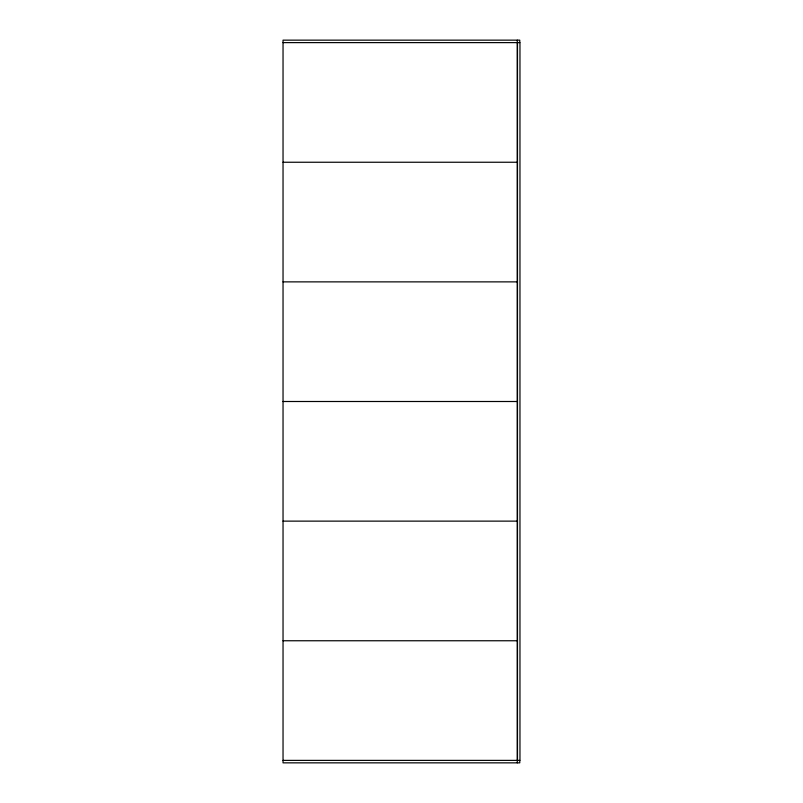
<?xml version="1.0" encoding="UTF-8"?>
<svg xmlns="http://www.w3.org/2000/svg" width="803" height="803" viewBox="0 0 803 803"><rect width="100%" height="100%" fill="white"/><g stroke="black" fill="none" stroke-linecap="round" stroke-linejoin="round"><path stroke-width="1.2" d="M283.037 42.619L519.963 42.619L519.963 760.381L283.037 760.381M283.037 162.246L517.493 162.246M283.037 281.873L517.493 281.873M283.037 401.5L517.493 401.5M283.037 521.127L517.493 521.127M283.037 640.754L517.493 640.754M519.762 42.619L519.762 40.15L283.037 40.15L283.037 762.85L519.762 762.85L519.762 760.381M517.493 42.619L517.493 760.381M517.283 40.15L517.283 762.85"/></g></svg>
